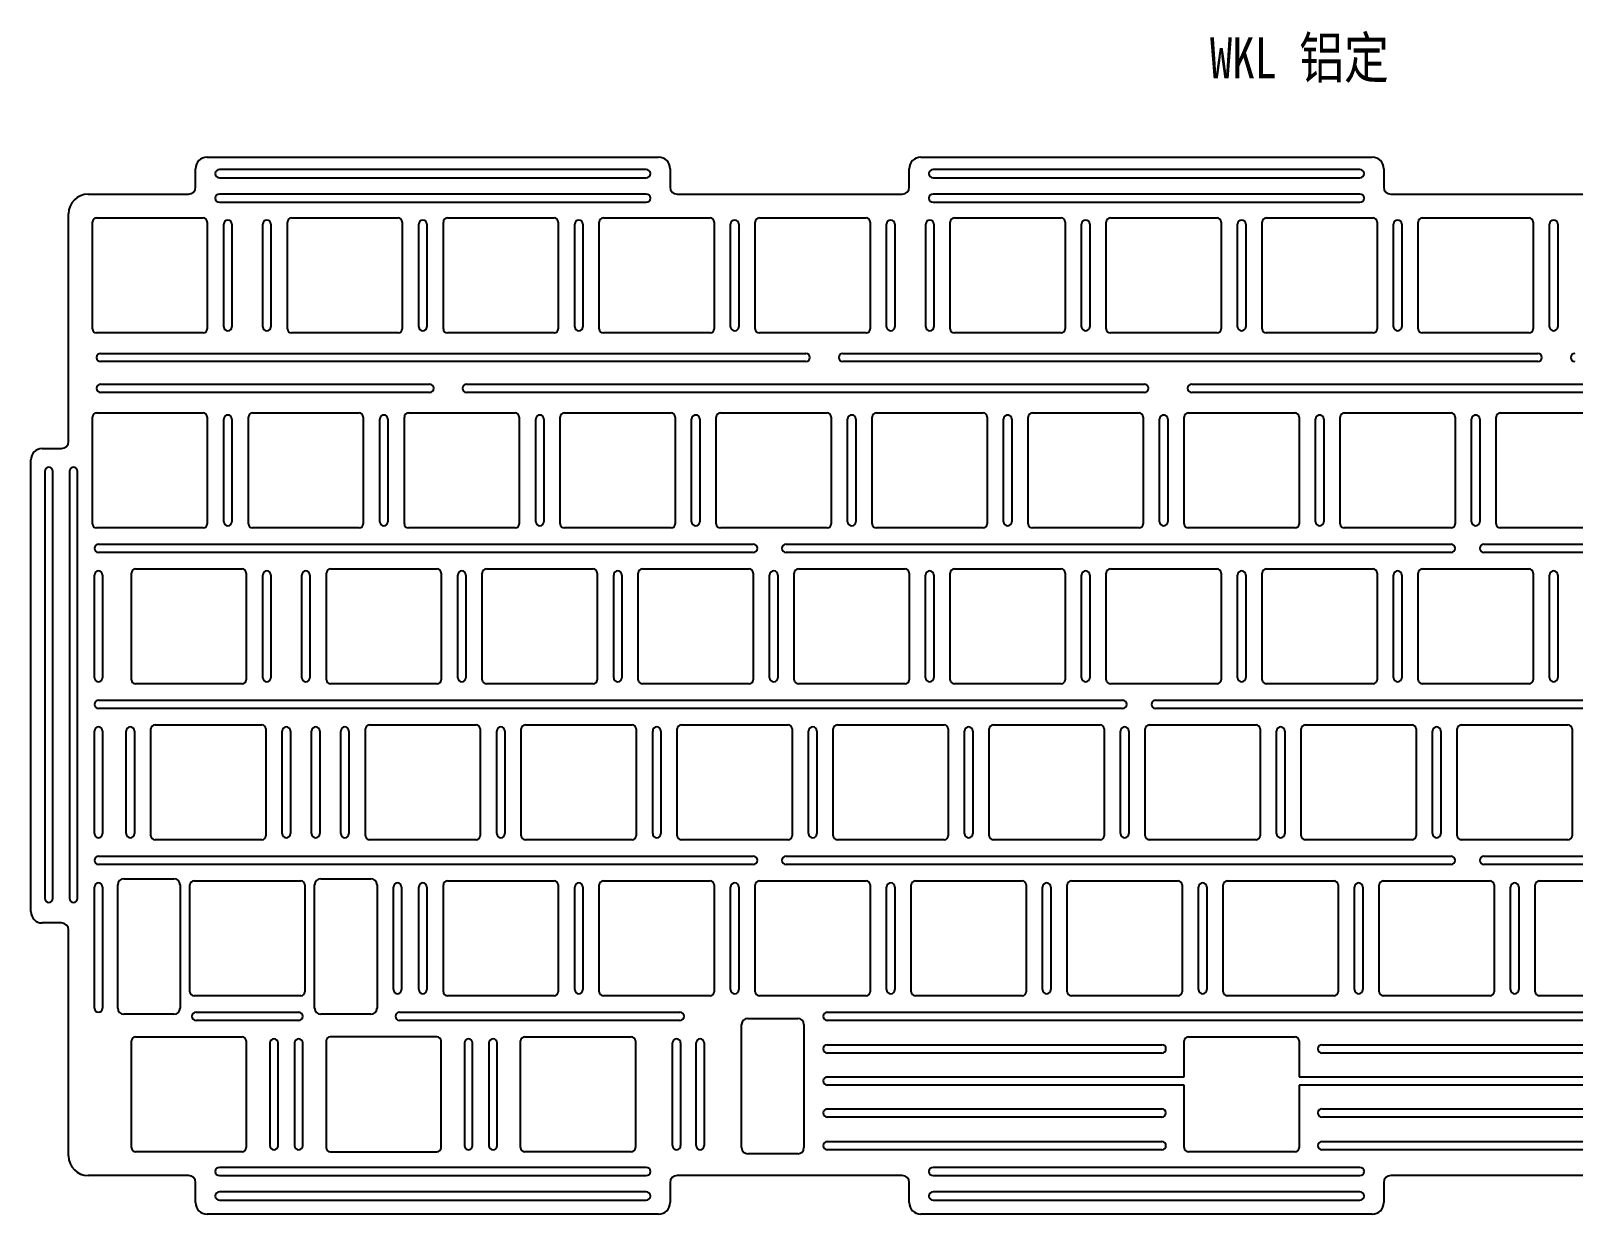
# Model space of a CAD drawing. Header units: inches. Extents: x 750 to 1517, y 67 to 386.
# Drawn here: x 750.2 to 938.1, y 67.3 to 211.5 of the extents above; entities that cross this region are included whole.
import ezdxf

# ---------------------------------------------------------------- set-up
doc = ezdxf.new("R2010")
doc.units = ezdxf.units.IN
doc.header["$LTSCALE"] = 1.21
doc.header["$MEASUREMENT"] = 0
doc.layers.get('0').update_dxf_attribs({"linetype": 'CONTINUOUS'})
doc.styles.get("Standard").update_dxf_attribs({"font": 'txt', "width": 0.8})

msp = doc.modelspace()

# ---------------------------------------------------------------- linework, layer by layer
at = {"color": 7, "linetype": 'Continuous'}
for p, q in [((771.65, 196.06), (826.65, 196.06)), ((858.59, 196.06), (913.59, 196.06)), ((770.25, 192.41), (770.25, 194.66)), ((825.15, 194.57), (773.15, 194.57)), ((773.15, 193.57), (825.15, 193.57)), ((828.05, 194.66), (828.05, 192.41)), ((857.19, 192.41), (857.19, 194.66)), ((912.09, 194.57), (860.09, 194.57)), ((860.09, 193.57), (912.09, 193.57)), ((914.99, 194.66), (914.99, 192.41)), ((757.18, 191.56), (769.4, 191.56)), ((825.15, 191.57), (773.15, 191.57)), ((773.15, 190.57), (825.15, 190.57)), ((828.9, 191.56), (856.34, 191.56)), ((912.09, 191.57), (860.09, 191.57)), ((860.09, 190.57), (912.09, 190.57)), ((915.84, 191.56), (941.28, 191.56)), ((754.78, 161.43), (754.78, 189.16)), ((757.68, 175.16), (757.68, 188.16)), ((758.18, 188.66), (771.18, 188.66)), ((771.68, 188.16), (771.68, 175.16)), ((773.68, 175.41), (773.68, 187.91)), ((774.68, 187.91), (774.68, 175.41)), ((778.43, 175.41), (778.43, 187.91)), ((779.43, 187.91), (779.43, 175.41)), ((781.43, 175.16), (781.43, 188.16)), ((781.93, 188.66), (794.93, 188.66)), ((795.43, 188.16), (795.43, 175.16)), ((797.43, 175.41), (797.43, 187.91)), ((798.43, 187.91), (798.43, 175.41)), ((800.43, 175.16), (800.43, 188.16)), ((800.93, 188.66), (813.93, 188.66)), ((814.43, 188.16), (814.43, 175.16)), ((816.43, 175.41), (816.43, 187.91)), ((817.43, 187.91), (817.43, 175.41)), ((819.43, 175.16), (819.43, 188.16)), ((819.93, 188.66), (832.93, 188.66)), ((833.43, 188.16), (833.43, 175.16)), ((835.43, 175.41), (835.43, 187.91)), ((836.43, 187.91), (836.43, 175.41)), ((838.43, 175.16), (838.43, 188.16)), ((838.93, 188.66), (851.93, 188.66)), ((852.43, 188.16), (852.43, 175.16)), ((854.43, 175.41), (854.43, 187.91)), ((855.43, 187.91), (855.43, 175.41)), ((859.19, 175.41), (859.19, 187.91)), ((860.19, 187.91), (860.19, 175.41)), ((862.18, 175.16), (862.18, 188.16)), ((862.68, 188.66), (875.68, 188.66)), ((876.18, 188.16), (876.18, 175.16)), ((878.18, 175.41), (878.18, 187.91)), ((879.18, 187.91), (879.18, 175.41)), ((881.18, 175.16), (881.18, 188.16)), ((881.68, 188.66), (894.68, 188.66)), ((895.18, 188.16), (895.18, 175.16)), ((897.18, 175.41), (897.18, 187.91)), ((898.18, 187.91), (898.18, 175.41)), ((900.18, 175.16), (900.18, 188.16)), ((900.68, 188.66), (913.68, 188.66)), ((914.18, 188.16), (914.18, 175.16)), ((916.18, 175.41), (916.18, 187.91)), ((917.18, 187.91), (917.18, 175.41)), ((919.18, 175.16), (919.18, 188.16)), ((919.68, 188.66), (932.68, 188.66)), ((933.18, 188.16), (933.18, 175.16)), ((935.18, 175.41), (935.18, 187.91)), ((936.18, 187.91), (936.18, 175.41)), ((771.18, 174.66), (758.18, 174.66)), ((794.93, 174.66), (781.93, 174.66)), ((813.93, 174.66), (800.93, 174.66)), ((832.93, 174.66), (819.93, 174.66)), ((851.93, 174.66), (838.93, 174.66)), ((875.68, 174.66), (862.68, 174.66)), ((894.68, 174.66), (881.68, 174.66)), ((913.68, 174.66), (900.68, 174.66)), ((932.68, 174.66), (919.68, 174.66)), ((758.68, 172.16), (844.59, 172.16)), ((844.59, 171.16), (758.68, 171.16)), ((849.09, 172.16), (933.76, 172.16)), ((933.76, 171.16), (849.09, 171.16)), ((758.68, 168.41), (798.76, 168.41)), ((798.76, 167.41), (758.68, 167.41)), ((803.26, 168.41), (885.84, 168.41)), ((885.84, 167.41), (803.26, 167.41)), ((891.59, 168.41), (980.43, 168.41)), ((980.43, 167.41), (891.59, 167.41)), ((757.68, 151.41), (757.68, 164.41)), ((758.18, 164.91), (771.18, 164.91)), ((771.68, 164.41), (771.68, 151.41)), ((773.68, 151.66), (773.68, 164.16)), ((774.68, 164.16), (774.68, 151.66)), ((776.68, 151.41), (776.68, 164.41)), ((777.18, 164.91), (790.18, 164.91)), ((790.68, 164.41), (790.68, 151.41)), ((792.68, 151.66), (792.68, 164.16)), ((793.68, 164.16), (793.68, 151.66)), ((795.68, 151.41), (795.68, 164.41)), ((796.18, 164.91), (809.18, 164.91)), ((809.68, 164.41), (809.68, 151.41)), ((811.68, 151.66), (811.68, 164.16)), ((812.68, 164.16), (812.68, 151.66)), ((814.68, 151.41), (814.68, 164.41)), ((815.18, 164.91), (828.18, 164.91)), ((828.68, 164.41), (828.68, 151.41)), ((830.68, 151.66), (830.68, 164.16)), ((831.68, 164.16), (831.68, 151.66)), ((833.68, 151.41), (833.68, 164.41)), ((834.18, 164.91), (847.18, 164.91)), ((847.68, 164.41), (847.68, 151.41)), ((849.68, 151.66), (849.68, 164.16)), ((850.68, 164.16), (850.68, 151.66)), ((852.68, 151.41), (852.68, 164.41)), ((853.18, 164.91), (866.18, 164.91)), ((866.68, 164.41), (866.68, 151.41)), ((868.68, 151.66), (868.68, 164.16)), ((869.68, 164.16), (869.68, 151.66)), ((871.68, 151.41), (871.68, 164.41)), ((872.18, 164.91), (885.18, 164.91)), ((885.68, 164.41), (885.68, 151.41)), ((887.68, 151.66), (887.68, 164.16)), ((888.68, 164.16), (888.68, 151.66)), ((890.68, 151.41), (890.68, 164.41)), ((891.18, 164.91), (904.18, 164.91)), ((904.68, 164.41), (904.68, 151.41)), ((906.68, 151.66), (906.68, 164.16)), ((907.68, 164.16), (907.68, 151.66)), ((909.68, 151.41), (909.68, 164.41)), ((910.18, 164.91), (923.18, 164.91)), ((923.68, 164.41), (923.68, 151.41)), ((925.68, 151.66), (925.68, 164.16)), ((926.68, 164.16), (926.68, 151.66)), ((928.68, 151.41), (928.68, 164.41)), ((929.18, 164.91), (942.18, 164.91)), ((751.58, 160.58), (753.93, 160.58)), ((750.18, 104.18), (750.18, 159.18)), ((751.88, 157.79), (751.88, 105.79)), ((752.88, 105.79), (752.88, 157.79)), ((754.88, 157.79), (754.88, 105.79)), ((755.88, 105.79), (755.88, 157.79)), ((771.18, 150.91), (758.18, 150.91)), ((790.18, 150.91), (777.18, 150.91)), ((809.18, 150.91), (796.18, 150.91)), ((828.18, 150.91), (815.18, 150.91)), ((847.18, 150.91), (834.18, 150.91)), ((866.18, 150.91), (853.18, 150.91)), ((885.18, 150.91), (872.18, 150.91)), ((904.18, 150.91), (891.18, 150.91)), ((923.18, 150.91), (910.18, 150.91)), ((942.18, 150.91), (929.18, 150.91)), ((758.43, 148.91), (838.18, 148.91)), ((842.18, 148.91), (923.18, 148.91)), ((927.18, 148.91), (1002.65, 148.91)), ((838.18, 147.91), (758.43, 147.91)), ((923.18, 147.91), (842.18, 147.91)), ((1002.65, 147.91), (927.18, 147.91)), ((757.93, 132.66), (757.93, 145.16)), ((758.93, 145.16), (758.93, 132.66)), ((762.43, 132.41), (762.43, 145.41)), ((762.93, 145.91), (775.93, 145.91)), ((776.43, 145.41), (776.43, 132.41)), ((778.43, 132.66), (778.43, 145.16)), ((779.43, 145.16), (779.43, 132.66)), ((783.18, 132.66), (783.18, 145.16)), ((784.18, 145.16), (784.18, 132.66)), ((786.18, 132.41), (786.18, 145.41)), ((786.68, 145.91), (799.68, 145.91)), ((800.18, 145.41), (800.18, 132.41)), ((802.18, 132.66), (802.18, 145.16)), ((803.18, 145.16), (803.18, 132.66)), ((805.18, 132.41), (805.18, 145.41)), ((805.68, 145.91), (818.68, 145.91)), ((819.18, 145.41), (819.18, 132.41)), ((821.18, 132.66), (821.18, 145.16)), ((822.18, 145.16), (822.18, 132.66)), ((824.18, 132.41), (824.18, 145.41)), ((824.68, 145.91), (837.68, 145.91)), ((838.18, 145.41), (838.18, 132.41)), ((840.18, 132.66), (840.18, 145.16)), ((841.18, 145.16), (841.18, 132.66)), ((843.18, 132.41), (843.18, 145.41)), ((843.68, 145.91), (856.68, 145.91)), ((857.18, 145.41), (857.18, 132.41)), ((859.18, 132.66), (859.18, 145.16)), ((860.18, 145.16), (860.18, 132.66)), ((862.18, 132.41), (862.18, 145.41)), ((862.68, 145.91), (875.68, 145.91)), ((876.18, 145.41), (876.18, 132.41)), ((878.18, 132.66), (878.18, 145.16)), ((879.18, 145.16), (879.18, 132.66)), ((881.18, 132.41), (881.18, 145.41)), ((881.68, 145.91), (894.68, 145.91)), ((895.18, 145.41), (895.18, 132.41)), ((897.18, 132.66), (897.18, 145.16)), ((898.18, 145.16), (898.18, 132.66)), ((900.18, 132.41), (900.18, 145.41)), ((900.68, 145.91), (913.68, 145.91)), ((914.18, 145.41), (914.18, 132.41)), ((916.18, 132.66), (916.18, 145.16)), ((917.18, 145.16), (917.18, 132.66)), ((919.18, 132.41), (919.18, 145.41)), ((919.68, 145.91), (932.68, 145.91)), ((933.18, 145.41), (933.18, 132.41)), ((935.18, 132.66), (935.18, 145.16)), ((936.18, 145.16), (936.18, 132.66)), ((775.93, 131.91), (762.93, 131.91)), ((799.68, 131.91), (786.68, 131.91)), ((818.68, 131.91), (805.68, 131.91)), ((837.68, 131.91), (824.68, 131.91)), ((856.68, 131.91), (843.68, 131.91)), ((875.68, 131.91), (862.68, 131.91)), ((894.68, 131.91), (881.68, 131.91)), ((913.68, 131.91), (900.68, 131.91)), ((932.68, 131.91), (919.68, 131.91)), ((758.43, 129.91), (883.18, 129.91)), ((887.18, 129.91), (1033.85, 129.91)), ((883.18, 128.91), (758.43, 128.91)), ((1033.85, 128.91), (887.18, 128.91)), ((757.93, 113.66), (757.93, 126.16)), ((758.93, 126.16), (758.93, 113.66)), ((761.81, 113.66), (761.81, 126.16)), ((762.81, 126.16), (762.81, 113.66)), ((764.81, 113.41), (764.81, 126.41)), ((765.31, 126.91), (778.31, 126.91)), ((778.81, 126.41), (778.81, 113.41)), ((780.81, 113.66), (780.81, 126.16)), ((781.81, 126.16), (781.81, 113.66)), ((784.37, 113.66), (784.37, 126.16)), ((785.37, 126.16), (785.37, 113.66)), ((787.93, 113.66), (787.93, 126.16)), ((788.93, 126.16), (788.93, 113.66)), ((790.93, 113.41), (790.93, 126.41)), ((791.43, 126.91), (804.43, 126.91)), ((804.93, 126.41), (804.93, 113.41)), ((806.93, 113.66), (806.93, 126.16)), ((807.93, 126.16), (807.93, 113.66)), ((809.93, 113.41), (809.93, 126.41)), ((810.43, 126.91), (823.43, 126.91)), ((823.93, 126.41), (823.93, 113.41)), ((825.93, 113.66), (825.93, 126.16)), ((826.93, 126.16), (826.93, 113.66)), ((828.93, 113.41), (828.93, 126.41)), ((829.43, 126.91), (842.43, 126.91)), ((842.93, 126.41), (842.93, 113.41)), ((844.93, 113.66), (844.93, 126.16)), ((845.93, 126.16), (845.93, 113.66)), ((847.93, 113.41), (847.93, 126.41)), ((848.43, 126.91), (861.43, 126.91)), ((861.93, 126.41), (861.93, 113.41)), ((863.93, 113.66), (863.93, 126.16)), ((864.93, 126.16), (864.93, 113.66)), ((866.93, 113.41), (866.93, 126.41)), ((867.43, 126.91), (880.43, 126.91)), ((880.93, 126.41), (880.93, 113.41)), ((882.93, 113.66), (882.93, 126.16)), ((883.93, 126.16), (883.93, 113.66)), ((885.93, 113.41), (885.93, 126.41)), ((886.43, 126.91), (899.43, 126.91)), ((899.93, 126.41), (899.93, 113.41)), ((901.93, 113.66), (901.93, 126.16)), ((902.93, 126.16), (902.93, 113.66)), ((904.93, 113.41), (904.93, 126.41)), ((905.43, 126.91), (918.43, 126.91)), ((918.93, 126.41), (918.93, 113.41)), ((920.93, 113.66), (920.93, 126.16)), ((921.93, 126.16), (921.93, 113.66)), ((923.93, 113.41), (923.93, 126.41)), ((924.43, 126.91), (937.43, 126.91)), ((937.93, 126.41), (937.93, 113.41)), ((778.31, 112.91), (765.31, 112.91)), ((804.43, 112.91), (791.43, 112.91)), ((823.43, 112.91), (810.43, 112.91)), ((842.43, 112.91), (829.43, 112.91)), ((861.43, 112.91), (848.43, 112.91)), ((880.43, 112.91), (867.43, 112.91)), ((899.43, 112.91), (886.43, 112.91)), ((918.43, 112.91), (905.43, 112.91)), ((937.43, 112.91), (924.43, 112.91)), ((758.43, 110.91), (838.18, 110.91)), ((842.18, 110.91), (923.18, 110.91)), ((927.18, 110.91), (1000.27, 110.91)), ((838.18, 109.91), (758.43, 109.91)), ((923.18, 109.91), (842.18, 109.91)), ((1000.27, 109.91), (927.18, 109.91)), ((757.93, 92.41), (757.93, 107.16)), ((758.93, 107.16), (758.93, 92.41)), ((760.77, 92.41), (760.77, 107.41)), ((761.52, 108.16), (767.62, 108.16)), ((768.37, 107.41), (768.37, 92.41)), ((769.56, 94.41), (769.56, 107.41)), ((770.06, 107.91), (783.06, 107.91)), ((783.56, 107.41), (783.56, 94.41)), ((784.75, 92.41), (784.75, 107.41)), ((785.5, 108.16), (791.6, 108.16)), ((792.35, 107.41), (792.35, 92.41)), ((794.35, 94.66), (794.35, 107.16)), ((795.35, 107.16), (795.35, 94.66)), ((797.43, 94.66), (797.43, 107.16)), ((798.43, 107.16), (798.43, 94.66)), ((800.43, 94.41), (800.43, 107.41)), ((800.93, 107.91), (813.93, 107.91)), ((814.43, 107.41), (814.43, 94.41)), ((816.43, 94.66), (816.43, 107.16)), ((817.43, 107.16), (817.43, 94.66)), ((819.43, 94.41), (819.43, 107.41)), ((819.93, 107.91), (832.93, 107.91)), ((833.43, 107.41), (833.43, 94.41)), ((835.43, 94.66), (835.43, 107.16)), ((836.43, 107.16), (836.43, 94.66)), ((838.43, 94.41), (838.43, 107.41)), ((838.93, 107.91), (851.93, 107.91)), ((852.43, 107.41), (852.43, 94.41)), ((854.43, 94.66), (854.43, 107.16)), ((855.43, 107.16), (855.43, 94.66)), ((857.43, 94.41), (857.43, 107.41)), ((857.93, 107.91), (870.93, 107.91)), ((871.43, 107.41), (871.43, 94.41)), ((873.43, 94.66), (873.43, 107.16)), ((874.43, 107.16), (874.43, 94.66)), ((876.43, 94.41), (876.43, 107.41)), ((876.93, 107.91), (889.93, 107.91)), ((890.43, 107.41), (890.43, 94.41)), ((892.43, 94.66), (892.43, 107.16)), ((893.43, 107.16), (893.43, 94.66)), ((895.43, 94.41), (895.43, 107.41)), ((895.93, 107.91), (908.93, 107.91)), ((909.43, 107.41), (909.43, 94.41)), ((911.43, 94.66), (911.43, 107.16)), ((912.43, 107.16), (912.43, 94.66)), ((914.43, 94.41), (914.43, 107.41)), ((914.93, 107.91), (927.93, 107.91)), ((928.43, 107.41), (928.43, 94.41)), ((930.43, 94.66), (930.43, 107.16)), ((931.43, 107.16), (931.43, 94.66)), ((933.43, 94.41), (933.43, 107.41)), ((933.93, 107.91), (946.93, 107.91)), ((753.93, 102.78), (751.58, 102.78)), ((754.78, 74.41), (754.78, 101.93)), ((783.06, 93.91), (770.06, 93.91)), ((813.93, 93.91), (800.93, 93.91)), ((832.93, 93.91), (819.93, 93.91)), ((851.93, 93.91), (838.93, 93.91)), ((870.93, 93.91), (857.93, 93.91)), ((889.93, 93.91), (876.93, 93.91)), ((908.93, 93.91), (895.93, 93.91)), ((927.93, 93.91), (914.93, 93.91)), ((946.93, 93.91), (933.93, 93.91)), ((767.62, 91.66), (761.52, 91.66)), ((770.31, 91.91), (782.81, 91.91)), ((782.81, 90.91), (770.31, 90.91)), ((791.6, 91.66), (785.5, 91.66)), ((795.1, 91.91), (829.25, 91.91)), ((829.25, 90.91), (795.1, 90.91)), ((836.76, 75.41), (836.76, 90.41)), ((837.51, 91.16), (843.61, 91.16)), ((844.36, 90.41), (844.36, 75.41)), ((847.2, 91.91), (948.22, 91.91)), ((948.22, 90.91), (847.2, 90.91)), ((762.43, 75.41), (762.43, 88.41)), ((762.93, 88.91), (775.93, 88.91)), ((776.43, 88.41), (776.43, 75.41)), ((786.15, 88.41), (786.15, 75.41)), ((799.65, 88.91), (786.65, 88.91)), ((800.15, 75.41), (800.15, 88.41)), ((809.83, 75.41), (809.83, 88.41)), ((810.33, 88.91), (823.33, 88.91)), ((823.83, 88.41), (823.83, 75.41)), ((890.69, 84.04), (890.69, 88.41)), ((891.19, 88.91), (904.19, 88.91)), ((904.69, 88.41), (904.69, 84.04)), ((779.31, 88.16), (779.31, 75.66)), ((780.31, 75.66), (780.31, 88.16)), ((782.31, 88.16), (782.31, 75.66)), ((783.31, 75.66), (783.31, 88.16)), ((802.99, 88.16), (802.99, 75.66)), ((803.99, 75.66), (803.99, 88.16)), ((805.99, 88.16), (805.99, 75.66)), ((806.99, 75.66), (806.99, 88.16)), ((828.34, 75.66), (828.34, 88.16)), ((829.34, 88.16), (829.34, 75.66)), ((831.21, 75.66), (831.21, 88.16)), ((832.21, 88.16), (832.21, 75.66)), ((847.2, 87.94), (887.96, 87.94)), ((887.96, 86.94), (847.2, 86.94)), ((907.46, 87.94), (948.22, 87.94)), ((948.22, 86.94), (907.46, 86.94)), ((847.2, 84.04), (890.69, 84.04)), ((890.69, 83.04), (847.2, 83.04)), ((890.69, 75.41), (890.69, 83.04)), ((904.69, 84.04), (948.21, 84.04)), ((948.21, 83.04), (904.69, 83.04)), ((904.69, 83.04), (904.69, 75.41)), ((847.2, 80.14), (887.95, 80.14)), ((887.95, 79.14), (847.2, 79.14)), ((907.45, 80.14), (948.21, 80.14)), ((948.21, 79.14), (907.45, 79.14)), ((847.2, 76.16), (887.96, 76.16)), ((887.96, 75.16), (847.2, 75.16)), ((907.46, 76.16), (948.21, 76.16)), ((948.21, 75.16), (907.46, 75.16)), ((775.93, 74.91), (762.93, 74.91)), ((786.65, 74.91), (799.65, 74.91)), ((823.33, 74.91), (810.33, 74.91)), ((843.61, 74.66), (837.51, 74.66)), ((904.19, 74.91), (891.19, 74.91)), ((769.4, 72.01), (757.18, 72.01)), ((825.15, 73.01), (773.15, 73.01)), ((773.15, 72.01), (825.15, 72.01)), ((856.34, 72.01), (828.9, 72.01)), ((912.09, 73.01), (860.09, 73.01)), ((860.09, 72.01), (912.09, 72.01)), ((941.28, 72.01), (915.84, 72.01)), ((770.25, 68.71), (770.25, 71.16)), ((825.15, 70.01), (773.15, 70.01)), ((828.05, 71.16), (828.05, 68.71)), ((857.19, 68.71), (857.19, 71.16)), ((912.09, 70.01), (860.09, 70.01)), ((914.99, 71.16), (914.99, 68.71)), ((773.15, 69.01), (825.15, 69.01)), ((860.09, 69.01), (912.09, 69.01)), ((826.65, 67.31), (771.65, 67.31)), ((913.59, 67.31), (858.59, 67.31))]:
    msp.add_line(p, q, dxfattribs=at)
for centre, radius, start, end in [((771.65, 194.66), 1.4, 90, 180), ((826.65, 194.66), 1.4, 0, 90), ((858.59, 194.66), 1.4, 90, 180), ((913.59, 194.66), 1.4, 0, 90), ((773.15, 194.07), 0.5, 90, 270), ((825.15, 194.07), 0.5, 270, 90), ((860.09, 194.07), 0.5, 90, 270), ((912.09, 194.07), 0.5, 270, 90), ((769.4, 192.41), 0.85, 270, 0), ((828.9, 192.41), 0.85, 180, 270), ((856.34, 192.41), 0.85, 270, 0), ((915.84, 192.41), 0.85, 180, 270), ((757.18, 189.16), 2.4, 90, 180), ((773.15, 191.07), 0.5, 90, 270), ((825.15, 191.07), 0.5, 270, 90), ((860.09, 191.07), 0.5, 90, 270), ((912.09, 191.07), 0.5, 270, 90), ((758.18, 188.16), 0.5, 90, 180), ((771.18, 188.16), 0.5, 0, 90), ((774.18, 187.91), 0.5, 0, 180), ((778.93, 187.91), 0.5, 0, 180), ((781.93, 188.16), 0.5, 90, 180), ((794.93, 188.16), 0.5, 0, 90), ((797.93, 187.91), 0.5, 0, 180), ((800.93, 188.16), 0.5, 90, 180), ((813.93, 188.16), 0.5, 0, 90), ((816.93, 187.91), 0.5, 0, 180), ((819.93, 188.16), 0.5, 90, 180), ((832.93, 188.16), 0.5, 0, 90), ((835.93, 187.91), 0.5, 0, 180), ((838.93, 188.16), 0.5, 90, 180), ((851.93, 188.16), 0.5, 0, 90), ((854.93, 187.91), 0.5, 0, 180), ((859.69, 187.91), 0.5, 0, 180), ((862.68, 188.16), 0.5, 90, 180), ((875.68, 188.16), 0.5, 0, 90), ((878.68, 187.91), 0.5, 0, 180), ((881.68, 188.16), 0.5, 90, 180), ((894.68, 188.16), 0.5, 0, 90), ((897.68, 187.91), 0.5, 0, 180), ((900.68, 188.16), 0.5, 90, 180), ((913.68, 188.16), 0.5, 0, 90), ((916.68, 187.91), 0.5, 0, 180), ((919.68, 188.16), 0.5, 90, 180), ((932.68, 188.16), 0.5, 0, 90), ((935.68, 187.91), 0.5, 0, 180), ((758.18, 175.16), 0.5, 180, 270), ((771.18, 175.16), 0.5, 270, 0), ((774.18, 175.41), 0.5, 180, 0), ((778.93, 175.41), 0.5, 180, 0), ((781.93, 175.16), 0.5, 180, 270), ((794.93, 175.16), 0.5, 270, 0), ((797.93, 175.41), 0.5, 180, 0), ((800.93, 175.16), 0.5, 180, 270), ((813.93, 175.16), 0.5, 270, 0), ((816.93, 175.41), 0.5, 180, 0), ((819.93, 175.16), 0.5, 180, 270), ((832.93, 175.16), 0.5, 270, 0), ((835.93, 175.41), 0.5, 180, 0), ((838.93, 175.16), 0.5, 180, 270), ((851.93, 175.16), 0.5, 270, 0), ((854.93, 175.41), 0.5, 180, 0), ((859.69, 175.41), 0.5, 180, 0), ((862.68, 175.16), 0.5, 180, 270), ((875.68, 175.16), 0.5, 270, 0), ((878.68, 175.41), 0.5, 180, 0), ((881.68, 175.16), 0.5, 180, 270), ((894.68, 175.16), 0.5, 270, 0), ((897.68, 175.41), 0.5, 180, 0), ((900.68, 175.16), 0.5, 180, 270), ((913.68, 175.16), 0.5, 270, 0), ((916.68, 175.41), 0.5, 180, 0), ((919.68, 175.16), 0.5, 180, 270), ((932.68, 175.16), 0.5, 270, 0), ((935.68, 175.41), 0.5, 180, 0), ((758.68, 171.66), 0.5, 90, 270), ((844.59, 171.66), 0.5, 270, 90), ((849.09, 171.66), 0.5, 90, 270), ((933.76, 171.66), 0.5, 270, 90), ((938.26, 171.66), 0.5, 90, 270), ((758.68, 167.91), 0.5, 90, 270), ((798.76, 167.91), 0.5, 270, 90), ((803.26, 167.91), 0.5, 90, 270), ((885.84, 167.91), 0.5, 270, 90), ((891.59, 167.91), 0.5, 90, 270), ((758.18, 164.41), 0.5, 90, 180), ((771.18, 164.41), 0.5, 0, 90), ((774.18, 164.16), 0.5, 0, 180), ((777.18, 164.41), 0.5, 90, 180), ((790.18, 164.41), 0.5, 0, 90), ((793.18, 164.16), 0.5, 0, 180), ((796.18, 164.41), 0.5, 90, 180), ((809.18, 164.41), 0.5, 0, 90), ((812.18, 164.16), 0.5, 0, 180), ((815.18, 164.41), 0.5, 90, 180), ((828.18, 164.41), 0.5, 0, 90), ((831.18, 164.16), 0.5, 0, 180), ((834.18, 164.41), 0.5, 90, 180), ((847.18, 164.41), 0.5, 0, 90), ((850.18, 164.16), 0.5, 0, 180), ((853.18, 164.41), 0.5, 90, 180), ((866.18, 164.41), 0.5, 0, 90), ((869.18, 164.16), 0.5, 0, 180), ((872.18, 164.41), 0.5, 90, 180), ((885.18, 164.41), 0.5, 0, 90), ((888.18, 164.16), 0.5, 0, 180), ((891.18, 164.41), 0.5, 90, 180), ((904.18, 164.41), 0.5, 0, 90), ((907.18, 164.16), 0.5, 0, 180), ((910.18, 164.41), 0.5, 90, 180), ((923.18, 164.41), 0.5, 0, 90), ((926.18, 164.16), 0.5, 0, 180), ((929.18, 164.41), 0.5, 90, 180), ((751.58, 159.18), 1.4, 90, 180), ((753.93, 161.43), 0.85, 270, 0), ((752.38, 157.79), 0.5, 0, 180), ((755.38, 157.79), 0.5, 0, 180), ((758.18, 151.41), 0.5, 180, 270), ((771.18, 151.41), 0.5, 270, 0), ((774.18, 151.66), 0.5, 180, 0), ((777.18, 151.41), 0.5, 180, 270), ((790.18, 151.41), 0.5, 270, 0), ((793.18, 151.66), 0.5, 180, 0), ((796.18, 151.41), 0.5, 180, 270), ((809.18, 151.41), 0.5, 270, 0), ((812.18, 151.66), 0.5, 180, 0), ((815.18, 151.41), 0.5, 180, 270), ((828.18, 151.41), 0.5, 270, 0), ((831.18, 151.66), 0.5, 180, 0), ((834.18, 151.41), 0.5, 180, 270), ((847.18, 151.41), 0.5, 270, 0), ((850.18, 151.66), 0.5, 180, 0), ((853.18, 151.41), 0.5, 180, 270), ((866.18, 151.41), 0.5, 270, 0), ((869.18, 151.66), 0.5, 180, 0), ((872.18, 151.41), 0.5, 180, 270), ((885.18, 151.41), 0.5, 270, 0), ((888.18, 151.66), 0.5, 180, 0), ((891.18, 151.41), 0.5, 180, 270), ((904.18, 151.41), 0.5, 270, 0), ((907.18, 151.66), 0.5, 180, 0), ((910.18, 151.41), 0.5, 180, 270), ((923.18, 151.41), 0.5, 270, 0), ((926.18, 151.66), 0.5, 180, 0), ((929.18, 151.41), 0.5, 180, 270), ((758.43, 148.41), 0.5, 90, 270), ((838.18, 148.41), 0.5, 270, 90), ((842.18, 148.41), 0.5, 90, 270), ((923.18, 148.41), 0.5, 270, 90), ((927.18, 148.41), 0.5, 90, 270), ((758.43, 145.16), 0.5, 0, 180), ((762.93, 145.41), 0.5, 90, 180), ((775.93, 145.41), 0.5, 0, 90), ((778.93, 145.16), 0.5, 0, 180), ((783.68, 145.16), 0.5, 0, 180), ((786.68, 145.41), 0.5, 90, 180), ((799.68, 145.41), 0.5, 0, 90), ((802.68, 145.16), 0.5, 0, 180), ((805.68, 145.41), 0.5, 90, 180), ((818.68, 145.41), 0.5, 0, 90), ((821.68, 145.16), 0.5, 0, 180), ((824.68, 145.41), 0.5, 90, 180), ((837.68, 145.41), 0.5, 0, 90), ((840.68, 145.16), 0.5, 0, 180), ((843.68, 145.41), 0.5, 90, 180), ((856.68, 145.41), 0.5, 0, 90), ((859.68, 145.16), 0.5, 0, 180), ((862.68, 145.41), 0.5, 90, 180), ((875.68, 145.41), 0.5, 0, 90), ((878.68, 145.16), 0.5, 0, 180), ((881.68, 145.41), 0.5, 90, 180), ((894.68, 145.41), 0.5, 0, 90), ((897.68, 145.16), 0.5, 0, 180), ((900.68, 145.41), 0.5, 90, 180), ((913.68, 145.41), 0.5, 0, 90), ((916.68, 145.16), 0.5, 0, 180), ((919.68, 145.41), 0.5, 90, 180), ((932.68, 145.41), 0.5, 0, 90), ((935.68, 145.16), 0.5, 0, 180), ((758.43, 132.66), 0.5, 180, 0), ((762.93, 132.41), 0.5, 180, 270), ((775.93, 132.41), 0.5, 270, 0), ((778.93, 132.66), 0.5, 180, 0), ((783.68, 132.66), 0.5, 180, 0), ((786.68, 132.41), 0.5, 180, 270), ((799.68, 132.41), 0.5, 270, 0), ((802.68, 132.66), 0.5, 180, 0), ((805.68, 132.41), 0.5, 180, 270), ((818.68, 132.41), 0.5, 270, 0), ((821.68, 132.66), 0.5, 180, 0), ((824.68, 132.41), 0.5, 180, 270), ((837.68, 132.41), 0.5, 270, 0), ((840.68, 132.66), 0.5, 180, 0), ((843.68, 132.41), 0.5, 180, 270), ((856.68, 132.41), 0.5, 270, 0), ((859.68, 132.66), 0.5, 180, 0), ((862.68, 132.41), 0.5, 180, 270), ((875.68, 132.41), 0.5, 270, 0), ((878.68, 132.66), 0.5, 180, 0), ((881.68, 132.41), 0.5, 180, 270), ((894.68, 132.41), 0.5, 270, 0), ((897.68, 132.66), 0.5, 180, 0), ((900.68, 132.41), 0.5, 180, 270), ((913.68, 132.41), 0.5, 270, 0), ((916.68, 132.66), 0.5, 180, 0), ((919.68, 132.41), 0.5, 180, 270), ((932.68, 132.41), 0.5, 270, 0), ((935.68, 132.66), 0.5, 180, 0), ((758.43, 129.41), 0.5, 90, 270), ((883.18, 129.41), 0.5, 270, 90), ((887.18, 129.41), 0.5, 90, 270), ((758.43, 126.16), 0.5, 0, 180), ((762.31, 126.16), 0.5, 0, 180), ((765.31, 126.41), 0.5, 90, 180), ((778.31, 126.41), 0.5, 0, 90), ((781.31, 126.16), 0.5, 0, 180), ((784.87, 126.16), 0.5, 0, 180), ((788.43, 126.16), 0.5, 0, 180), ((791.43, 126.41), 0.5, 90, 180), ((804.43, 126.41), 0.5, 0, 90), ((807.43, 126.16), 0.5, 0, 180), ((810.43, 126.41), 0.5, 90, 180), ((823.43, 126.41), 0.5, 0, 90), ((826.43, 126.16), 0.5, 0, 180), ((829.43, 126.41), 0.5, 90, 180), ((842.43, 126.41), 0.5, 0, 90), ((845.43, 126.16), 0.5, 0, 180), ((848.43, 126.41), 0.5, 90, 180), ((861.43, 126.41), 0.5, 0, 90), ((864.43, 126.16), 0.5, 0, 180), ((867.43, 126.41), 0.5, 90, 180), ((880.43, 126.41), 0.5, 0, 90), ((883.43, 126.16), 0.5, 0, 180), ((886.43, 126.41), 0.5, 90, 180), ((899.43, 126.41), 0.5, 0, 90), ((902.43, 126.16), 0.5, 0, 180), ((905.43, 126.41), 0.5, 90, 180), ((918.43, 126.41), 0.5, 0, 90), ((921.43, 126.16), 0.5, 0, 180), ((924.43, 126.41), 0.5, 90, 180), ((937.43, 126.41), 0.5, 0, 90), ((758.43, 113.66), 0.5, 180, 0), ((762.31, 113.66), 0.5, 180, 0), ((765.31, 113.41), 0.5, 180, 270), ((778.31, 113.41), 0.5, 270, 0), ((781.31, 113.66), 0.5, 180, 0), ((784.87, 113.66), 0.5, 180, 0), ((788.43, 113.66), 0.5, 180, 0), ((791.43, 113.41), 0.5, 180, 270), ((804.43, 113.41), 0.5, 270, 0), ((807.43, 113.66), 0.5, 180, 0), ((810.43, 113.41), 0.5, 180, 270), ((823.43, 113.41), 0.5, 270, 0), ((826.43, 113.66), 0.5, 180, 0), ((829.43, 113.41), 0.5, 180, 270), ((842.43, 113.41), 0.5, 270, 0), ((845.43, 113.66), 0.5, 180, 0), ((848.43, 113.41), 0.5, 180, 270), ((861.43, 113.41), 0.5, 270, 0), ((864.43, 113.66), 0.5, 180, 0), ((867.43, 113.41), 0.5, 180, 270), ((880.43, 113.41), 0.5, 270, 0), ((883.43, 113.66), 0.5, 180, 0), ((886.43, 113.41), 0.5, 180, 270), ((899.43, 113.41), 0.5, 270, 0), ((902.43, 113.66), 0.5, 180, 0), ((905.43, 113.41), 0.5, 180, 270), ((918.43, 113.41), 0.5, 270, 0), ((921.43, 113.66), 0.5, 180, 0), ((924.43, 113.41), 0.5, 180, 270), ((937.43, 113.41), 0.5, 270, 0), ((758.43, 110.41), 0.5, 90, 270), ((838.18, 110.41), 0.5, 270, 90), ((842.18, 110.41), 0.5, 90, 270), ((923.18, 110.41), 0.5, 270, 90), ((927.18, 110.41), 0.5, 90, 270), ((758.43, 107.16), 0.5, 0, 180), ((761.52, 107.41), 0.75, 90, 180), ((767.62, 107.41), 0.75, 0, 90), ((770.06, 107.41), 0.5, 90, 180), ((783.06, 107.41), 0.5, 0, 90), ((785.5, 107.41), 0.75, 90, 180), ((791.6, 107.41), 0.75, 0, 90), ((794.85, 107.16), 0.5, 0, 180), ((797.93, 107.16), 0.5, 0, 180), ((800.93, 107.41), 0.5, 90, 180), ((813.93, 107.41), 0.5, 0, 90), ((816.93, 107.16), 0.5, 0, 180), ((819.93, 107.41), 0.5, 90, 180), ((832.93, 107.41), 0.5, 0, 90), ((835.93, 107.16), 0.5, 0, 180), ((838.93, 107.41), 0.5, 90, 180), ((851.93, 107.41), 0.5, 0, 90), ((854.93, 107.16), 0.5, 0, 180), ((857.93, 107.41), 0.5, 90, 180), ((870.93, 107.41), 0.5, 0, 90), ((873.93, 107.16), 0.5, 0, 180), ((876.93, 107.41), 0.5, 90, 180), ((889.93, 107.41), 0.5, 0, 90), ((892.93, 107.16), 0.5, 0, 180), ((895.93, 107.41), 0.5, 90, 180), ((908.93, 107.41), 0.5, 0, 90), ((911.93, 107.16), 0.5, 0, 180), ((914.93, 107.41), 0.5, 90, 180), ((927.93, 107.41), 0.5, 0, 90), ((930.93, 107.16), 0.5, 0, 180), ((933.93, 107.41), 0.5, 90, 180), ((752.38, 105.79), 0.5, 180, 0), ((755.38, 105.79), 0.5, 180, 0), ((751.58, 104.18), 1.4, 180, 270), ((753.93, 101.93), 0.85, 0, 90), ((770.06, 94.41), 0.5, 180, 270), ((783.06, 94.41), 0.5, 270, 0), ((794.85, 94.66), 0.5, 180, 0), ((797.93, 94.66), 0.5, 180, 0), ((800.93, 94.41), 0.5, 180, 270), ((813.93, 94.41), 0.5, 270, 0), ((816.93, 94.66), 0.5, 180, 0), ((819.93, 94.41), 0.5, 180, 270), ((832.93, 94.41), 0.5, 270, 0), ((835.93, 94.66), 0.5, 180, 0), ((838.93, 94.41), 0.5, 180, 270), ((851.93, 94.41), 0.5, 270, 0), ((854.93, 94.66), 0.5, 180, 0), ((857.93, 94.41), 0.5, 180, 270), ((870.93, 94.41), 0.5, 270, 0), ((873.93, 94.66), 0.5, 180, 0), ((876.93, 94.41), 0.5, 180, 270), ((889.93, 94.41), 0.5, 270, 0), ((892.93, 94.66), 0.5, 180, 0), ((895.93, 94.41), 0.5, 180, 270), ((908.93, 94.41), 0.5, 270, 0), ((911.93, 94.66), 0.5, 180, 0), ((914.93, 94.41), 0.5, 180, 270), ((927.93, 94.41), 0.5, 270, 0), ((930.93, 94.66), 0.5, 180, 0), ((933.93, 94.41), 0.5, 180, 270), ((758.43, 92.41), 0.5, 180, 0), ((761.52, 92.41), 0.75, 180, 270), ((767.62, 92.41), 0.75, 270, 0), ((785.5, 92.41), 0.75, 180, 270), ((791.6, 92.41), 0.75, 270, 0), ((770.31, 91.41), 0.5, 90, 270), ((782.81, 91.41), 0.5, 270, 90), ((795.1, 91.41), 0.5, 90, 270), ((829.25, 91.41), 0.5, 270, 90), ((837.51, 90.41), 0.75, 90, 180), ((843.61, 90.41), 0.75, 0, 90), ((847.2, 91.41), 0.5, 90, 270), ((762.93, 88.41), 0.5, 90, 180), ((775.93, 88.41), 0.5, 0, 90), ((779.81, 88.16), 0.5, 0, 180), ((782.81, 88.16), 0.5, 0, 180), ((786.65, 88.41), 0.5, 90, 180), ((799.65, 88.41), 0.5, 0, 90), ((803.49, 88.16), 0.5, 0, 180), ((806.49, 88.16), 0.5, 0, 180), ((810.33, 88.41), 0.5, 90, 180), ((823.33, 88.41), 0.5, 0, 90), ((828.84, 88.16), 0.5, 0, 180), ((831.71, 88.16), 0.5, 0, 180), ((891.19, 88.41), 0.5, 90, 180), ((904.19, 88.41), 0.5, 0, 90), ((847.2, 87.44), 0.5, 90, 270), ((887.96, 87.44), 0.5, 270, 90), ((907.46, 87.44), 0.5, 90, 270), ((847.2, 83.54), 0.5, 90, 270), ((847.2, 79.64), 0.5, 90, 270), ((887.95, 79.64), 0.5, 270, 90), ((907.45, 79.64), 0.5, 90, 270), ((762.93, 75.41), 0.5, 180, 270), ((775.93, 75.41), 0.5, 270, 0), ((779.81, 75.66), 0.5, 180, 0), ((782.81, 75.66), 0.5, 180, 0), ((786.65, 75.41), 0.5, 180, 270), ((799.65, 75.41), 0.5, 270, 0), ((803.49, 75.66), 0.5, 180, 0), ((806.49, 75.66), 0.5, 180, 0), ((810.33, 75.41), 0.5, 180, 270), ((823.33, 75.41), 0.5, 270, 0), ((828.84, 75.66), 0.5, 180, 0), ((831.71, 75.66), 0.5, 180, 360), ((837.51, 75.41), 0.75, 180, 270), ((843.61, 75.41), 0.75, 270, 0), ((847.2, 75.66), 0.5, 90, 270), ((887.96, 75.66), 0.5, 270, 90), ((891.19, 75.41), 0.5, 180, 270), ((904.19, 75.41), 0.5, 270, 0), ((907.46, 75.66), 0.5, 90, 270), ((757.18, 74.41), 2.4, 180, 270), ((769.4, 71.16), 0.85, 0, 90), ((773.15, 72.51), 0.5, 90, 270), ((825.15, 72.51), 0.5, 270, 90), ((828.9, 71.16), 0.85, 90, 180), ((856.34, 71.16), 0.85, 0, 90), ((860.09, 72.51), 0.5, 90, 270), ((912.09, 72.51), 0.5, 270, 90), ((915.84, 71.16), 0.85, 90, 180), ((773.15, 69.51), 0.5, 90, 270), ((825.15, 69.51), 0.5, 270, 90), ((860.09, 69.51), 0.5, 90, 270), ((912.09, 69.51), 0.5, 270, 90), ((771.65, 68.71), 1.4, 180, 270), ((826.65, 68.71), 1.4, 270, 0), ((858.59, 68.71), 1.4, 180, 270), ((913.59, 68.71), 1.4, 270, 360)]:
    msp.add_arc(centre, radius, start, end, dxfattribs=at)

# ---------------------------------------------------------------- texts
at = {"insert": (893.81, 210.68), "char_height": 5, "width": 46.8213, "attachment_point": 1}
msp.add_mtext('{\\fNSimSun|b0|i0|c134|p49;WKL 铝定}', dxfattribs=at)

doc.saveas('drawing.dxf')
